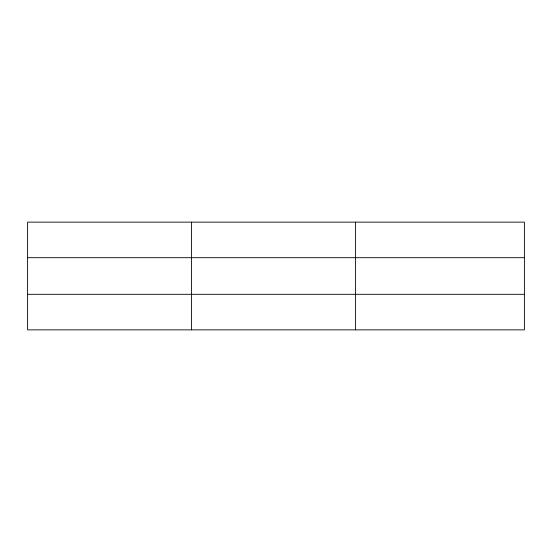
<?xml version="1.0" encoding="UTF-8"?>
<svg xmlns="http://www.w3.org/2000/svg" width="552" height="552" viewBox="0 0 552 552"><rect width="100%" height="100%" fill="white"/><g stroke="black" fill="none" stroke-linecap="round" stroke-linejoin="round"><path stroke-width="0.83" d="M191.544 329.868L191.544 222.132M355.488 329.868L355.488 222.132M524.4 294.313L524.4 329.868L27.6 329.868L27.6 222.132L524.4 222.132L524.4 294.313L27.6 294.313M27.6 257.687L524.4 257.687"/></g></svg>
